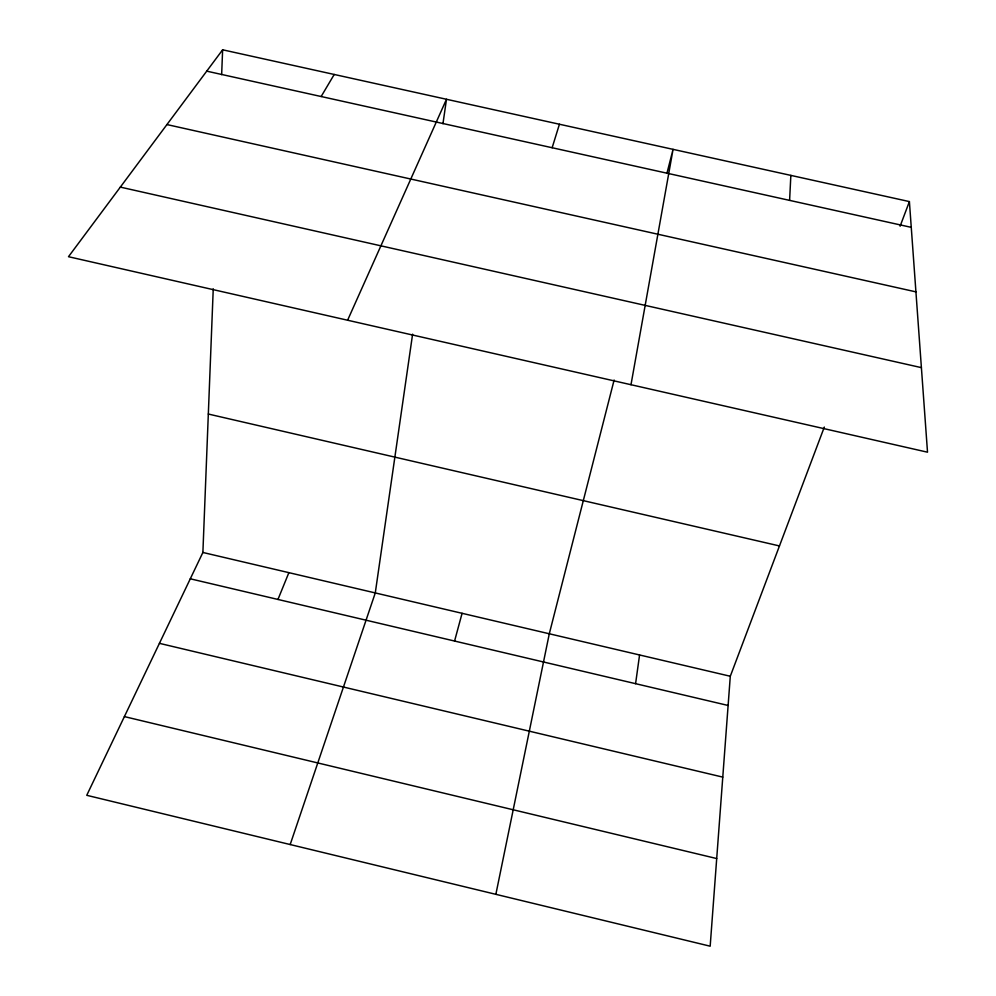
<?xml version="1.0" encoding="UTF-8"?>
<svg xmlns="http://www.w3.org/2000/svg" width="996" height="996" viewBox="0 0 996 996"><rect width="100%" height="100%" fill="white"/><g stroke="black" fill="none" stroke-linecap="round" stroke-linejoin="round"><path stroke-width="1.49" d="M824.315 427.072L730.292 676.259L710.173 946.2L86.752 795.306L202.885 552.469L213.244 288.815M221.647 74.65L222.631 49.8L909.398 201.59L927.513 452.196L68.487 256.707L222.631 49.8M789.604 200.383L790.849 175.396M635.585 683.679L639.569 654.97M412.605 334.17L375.28 592.931L290.185 844.546M442.959 123.703L446.482 99.276L347.604 320.226M630.991 384.717L673.059 149.35L666.922 173.354M495.859 894.333L549.294 633.78L614.121 380.024M454.574 641.051L462.082 613.299M552.145 147.732L559.428 124.239M900.098 226.229L909.398 201.59M277.959 599.455L288.877 572.65M321.148 96.525L334.22 74.463M206.72 71.152L911.253 227.349M166.93 124.562L915.922 291.865M120.342 187.111L921.4 367.636M208.313 414.037L779.47 545.945M202.885 552.469L730.292 676.259M190.286 578.801L728.113 705.467M159.422 643.341L722.772 777.117M124.388 716.597L716.709 858.552"/></g></svg>
